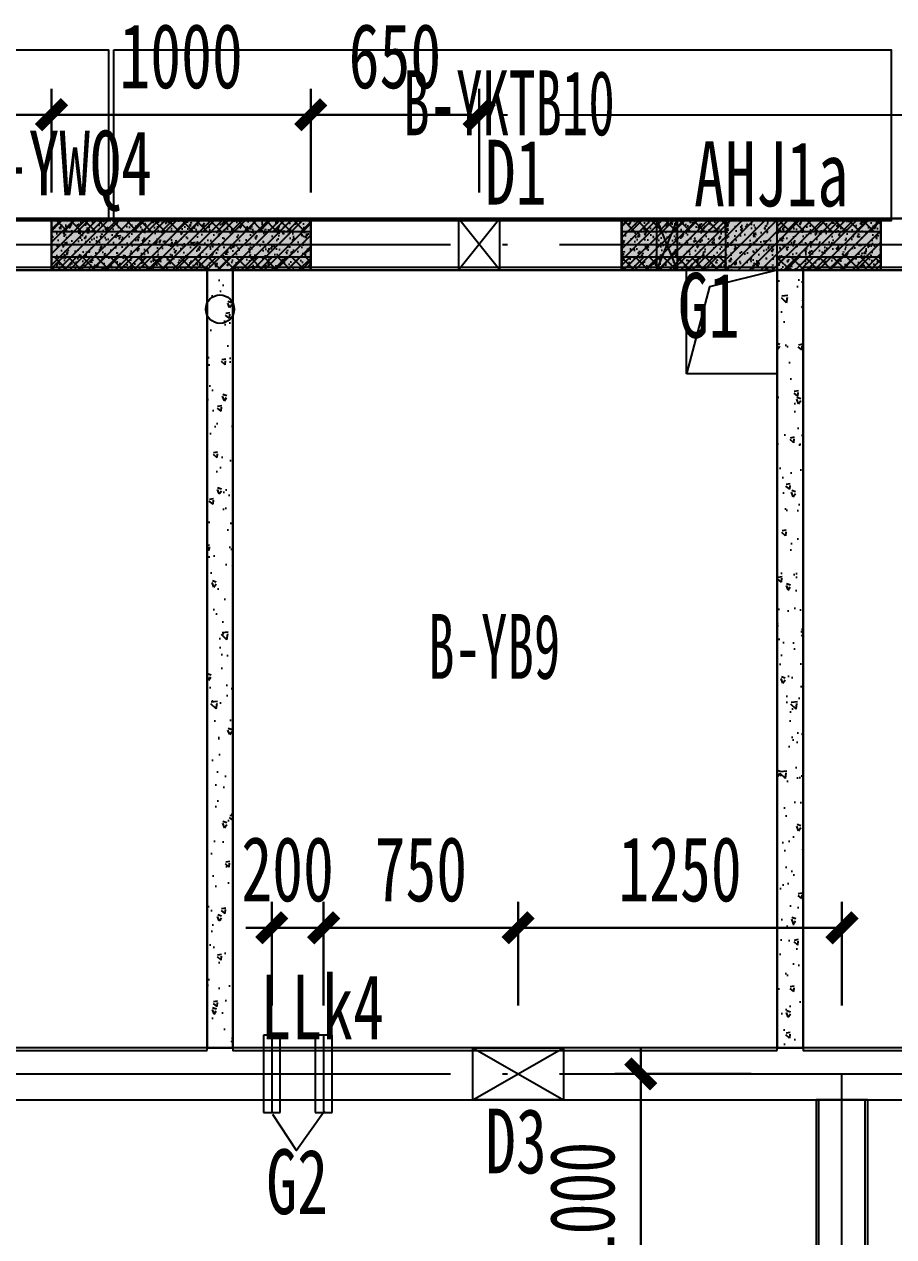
# Model space of a CAD drawing. Extents: x -3200781797 to -8106663, y 494714 to 1244925.
# Drawn here: x -8156406 to -8153050, y 1013110 to 1017787 of the extents above; entities that cross this region are included whole.
import ezdxf
from ezdxf.enums import TextEntityAlignment as Align
from ezdxf.xclip import XClip

# ---------------------------------------------------------------- set-up
doc = ezdxf.new("R2010")
doc.units = 0
doc.header["$LTSCALE"] = 1000
doc.header["$MEASUREMENT"] = 0
doc.header["$XCLIPFRAME"] = 0
for name, pattern in [('120-墙体$0$CENTER2', [1.125, 0.75, -0.125, 0.125, -0.125]), ('120-墙体$0$CONTINOUS', [0]), ('3#-轴线$0$DOTE', [2.42, 2, -0.2, 0.02, -0.2]), ('3#4#5#$0$DASH', [0.35, 0.25, -0.1]), ('DASH', [0.35, 0.25, -0.1])]:
    doc.linetypes.add(name, pattern=pattern)
doc.layers.get('Defpoints').update_dxf_attribs({"color": 30, "linetype": 'DASH'})
for name, color, linetype in [('120-墙体$0$DUCT-排烟中心线', 5, '120-墙体$0$CENTER2'), ('120-墙体$0$DUCT-排烟管', 2, 'Continuous'), ('120-墙体$0$DUCT-送风中心线', 5, '120-墙体$0$CENTER2'), ('120-墙体$0$DUCT-送风管', 4, 'Continuous'), ('120-墙体$0$S-SLAB-HOLE', 5, 'Continuous'), ('120-墙体$0$S-WALL', 40, 'Continuous'), ('120-墙体$0$S-WALL-BEAM', 120, 'Continuous'), ('120-墙体$0$S-WALL-COLU', 252, '120-墙体$0$CONTINOUS'), ('120-墙体$0$S-WALL-COLU-HATC', 16, 'Continuous'), ('120-墙体$0$S-WALL-HATC', 253, 'Continuous'), ('120-墙体$0$提结构条件', 7, 'Continuous'), ('120-墙体$0$暖-首层和标准层暖通套管_TZ$0$H-暖洞-剪力墙', 6, 'Continuous'), ('120-墙体$0$暖-首层和标准层暖通套管_TZ$0$H-暖洞-穿梁', 3, 'Continuous'), ('3#-轴线$0$A-ANNO-DOTE', 10, '3#-轴线$0$DOTE'), ('3#4#5#$0$PC-SLAB', 6, '3#4#5#$0$DASH'), ('3#4#5#$0$S-ANNO-TEXT', 7, 'Continuous'), ('3#4#5#$0$S-PC-FQ-NYQ', 4, 'Continuous'), ('3#4#5#$0$S-PC-FQ-WYQ', 4, 'Continuous'), ('3#4#5#$0$S-PC-SLAB', 6, 'Continuous'), ('3#4#5#$0$S-WALL-HATC', 253, 'Continuous'), ('3#4#5#$0$可计入现浇段', 60, 'Continuous'), ('DIM', 3, 'Continuous'), ('S-PC-FQ-WYQ', 4, 'Continuous'), ('S-WALL-BEAM-TEXT', 2, 'Continuous'), ('S-WALL-COLU-TEXT', 2, 'Continuous')]:
    doc.layers.add(name, color=color, linetype=linetype)
doc.layers.add('设备条件', color=5, linetype='Continuous', lineweight=30)
doc.styles.add('3#4#5#$0$外部参照 1$0$宋体', font='', dxfattribs={"width": 0.8})
doc.styles.add('3#4#5#$0$宋体', font='', dxfattribs={"width": 0.8})
doc.styles.add('TSSD_Dimension', font='', dxfattribs={"width": 0.7})
doc.styles.add('楷体GB312', font='', dxfattribs={"width": 0.8})
doc.styles.get('3#4#5#$0$外部参照 1$0$宋体').set_extended_font_data('SimSun')
doc.styles.get('3#4#5#$0$宋体').set_extended_font_data('SimSun')
doc.styles.get('TSSD_Dimension').set_extended_font_data('KaiTi_GB2312')
doc.styles.get('楷体GB312').set_extended_font_data('楷体_GB2312')
doc.dimstyles.new('TSSD_100_100', dxfattribs={"dimtxt": 250, "dimasz": 100, "dimexe": 100, "dimexo": 250, "dimgap": 100, "dimtad": 1, "dimdec": 0, "dimzin": 0, "dimdsep": 46, "dimtxsty": 'TSSD_Dimension', "dimblk": 'ARCHTICK', "dimcen": 0, "dimdle": 100, "dimclrt": 7, "dimadec": 0, "dimazin": 0, "dimtfac": 1, "dimtdec": 0, "dimtix": 1, "dimtmove": 2, "dimatfit": 3, "dimfxl": 1, "dimtolj": 1, "dimtzin": 0, "dimarcsym": 0})
doc.dimstyles.new('TSSD_100_100$0', dxfattribs={"dimtxt": 250, "dimasz": 100, "dimexe": 100, "dimexo": 0, "dimgap": 100, "dimtad": 1, "dimdec": 0, "dimzin": 0, "dimdsep": 46, "dimtxsty": 'TSSD_Dimension', "dimblk1": 'ARCHTICK', "dimblk2": 'ARCHTICK', "dimsah": 1, "dimcen": 0, "dimclrt": 7, "dimadec": 0, "dimazin": 0, "dimtfac": 1, "dimtdec": 0, "dimtix": 1, "dimtmove": 2, "dimatfit": 3, "dimldrblk": 'ARCHTICK', "dimfxl": 300, "dimfxlon": 1, "dimtvp": 0.7, "dimtolj": 1, "dimtzin": 0, "dimarcsym": 0})

# ---------------------------------------------------------------- blocks, each defined once
blk = doc.blocks.new('ll-2f')
at = {"layer": 'S-WALL-BEAM-TEXT', "style": '楷体GB312', "width": 0.7}
blk.add_text('LLk4', height=250, dxfattribs=at).set_placement((-8399766.8, 774902.8))
blk = doc.blocks.new('an-4')
at = {"layer": 'S-WALL-COLU-TEXT', "style": '楷体GB312', "width": 0.7}
blk.add_text('AHJ1a', height=250, dxfattribs=at).set_placement((-8456377.8, 771441.4))
blk = doc.blocks.new('_ArchTick')
at = {"color": 0, "linetype": 'ByBlock', "const_width": 0.4}
blk.add_lwpolyline([(-0.5, -0.5), (0.5, 0.5)], dxfattribs=at)
blk = doc.blocks.new('*D1256')
at = {"layer": 'Defpoints', "color": 0, "transparency": 16777216}
for p in [(-8378373.3, 696912.7), (-8377697.1, 696912.7), (-8377697.1, 695912.7)]:
    blk.add_point(p, dxfattribs=at)
at = {"layer": 'DIM', "color": 0, "lineweight": -2, "transparency": 16777216}
for p, q in [((-8378373.3, 695812.7), (-8378373.3, 697012.7)), ((-8377947.1, 696912.7), (-8378473.3, 696912.7)), ((-8377947.1, 695912.7), (-8378473.3, 695912.7))]:
    blk.add_line(p, q, dxfattribs=at)
at = {"layer": 'DIM', "color": 0, "lineweight": -2, "transparency": 16777216, "xscale": 100, "yscale": 100, "zscale": 100}
for p, rotation in [((-8378373.3, 696912.7), 90), ((-8378373.3, 695912.7), 270)]:
    blk.add_blockref('_ArchTick', p, dxfattribs=dict(at, rotation=rotation))
at = {"layer": 'DIM', "color": 7, "transparency": 16777216, "insert": (-8378598.3, 696412.7), "char_height": 250, "attachment_point": 5, "rotation": 90, "style": 'TSSD_Dimension'}
blk.add_mtext('\\A1;1000', dxfattribs=at)
blk = doc.blocks.new('*D1258')
at = {"layer": 'Defpoints', "color": 0, "transparency": 16777216}
for p in [(-8379647.1, 700612.7), (-8379647.1, 700112.7), (-8378997.1, 700112.7)]:
    blk.add_point(p, dxfattribs=at)
at = {"layer": 'DIM', "color": 0, "lineweight": -2, "transparency": 16777216}
for p, q in [((-8379647.1, 700312.7), (-8379647.1, 700712.7)), ((-8378997.1, 700312.7), (-8378997.1, 700712.7)), ((-8378997.1, 700612.7), (-8379647.1, 700612.7))]:
    blk.add_line(p, q, dxfattribs=at)
at = {"layer": 'DIM', "color": 0, "lineweight": -2, "transparency": 16777216, "xscale": 100, "yscale": 100, "zscale": 100, "rotation": 180}
blk.add_blockref('_ArchTick', (-8379647.1, 700612.7), dxfattribs=at)
at = {"layer": 'DIM', "color": 0, "lineweight": -2, "transparency": 16777216, "xscale": 100, "yscale": 100, "zscale": 100}
blk.add_blockref('_ArchTick', (-8378997.1, 700612.7), dxfattribs=at)
at = {"layer": 'DIM', "color": 7, "transparency": 16777216, "insert": (-8379322.1, 700837.7), "char_height": 250, "attachment_point": 5, "style": 'TSSD_Dimension'}
blk.add_mtext('\\A1;650', dxfattribs=at)
blk = doc.blocks.new('*D1259')
at = {"layer": 'Defpoints', "color": 0, "transparency": 16777216}
for p in [(-8379797.1, 697476.3), (-8379797.1, 696912.6), (-8379597.2, 696912.6)]:
    blk.add_point(p, dxfattribs=at)
at = {"layer": 'DIM', "color": 0, "lineweight": -2, "transparency": 16777216}
for p, q in [((-8379797.1, 697176.3), (-8379797.1, 697576.3)), ((-8379597.2, 697176.3), (-8379597.2, 697576.3)), ((-8379797.1, 697476.3), (-8379897.1, 697476.3)), ((-8379597.2, 697476.3), (-8379797.1, 697476.3)), ((-8379597.2, 697476.3), (-8379497.2, 697476.3))]:
    blk.add_line(p, q, dxfattribs=at)
at = {"layer": 'DIM', "color": 0, "lineweight": -2, "transparency": 16777216, "xscale": 100, "yscale": 100, "zscale": 100}
blk.add_blockref('_ArchTick', (-8379797.1, 697476.3), dxfattribs=at)
at = {"layer": 'DIM', "color": 0, "lineweight": -2, "transparency": 16777216, "xscale": 100, "yscale": 100, "zscale": 100, "rotation": 180}
blk.add_blockref('_ArchTick', (-8379597.2, 697476.3), dxfattribs=at)
at = {"layer": 'DIM', "color": 7, "transparency": 16777216, "insert": (-8379736.1, 697701.3), "char_height": 250, "attachment_point": 5, "style": 'TSSD_Dimension'}
blk.add_mtext('\\A1;200', dxfattribs=at)
blk = doc.blocks.new('*D1261')
at = {"layer": 'Defpoints', "color": 0, "transparency": 16777216}
for p in [(-8379597.2, 697476.3), (-8379597.2, 696912.6), (-8378846.9, 696912.7)]:
    blk.add_point(p, dxfattribs=at)
at = {"layer": 'DIM', "color": 0, "lineweight": -2, "transparency": 16777216}
for p, q in [((-8379597.2, 697176.3), (-8379597.2, 697576.3)), ((-8378846.9, 697176.3), (-8378846.9, 697576.3)), ((-8378846.9, 697476.3), (-8379597.2, 697476.3))]:
    blk.add_line(p, q, dxfattribs=at)
at = {"layer": 'DIM', "color": 0, "lineweight": -2, "transparency": 16777216, "xscale": 100, "yscale": 100, "zscale": 100, "rotation": 180}
blk.add_blockref('_ArchTick', (-8379597.2, 697476.3), dxfattribs=at)
at = {"layer": 'DIM', "color": 0, "lineweight": -2, "transparency": 16777216, "xscale": 100, "yscale": 100, "zscale": 100}
blk.add_blockref('_ArchTick', (-8378846.9, 697476.3), dxfattribs=at)
at = {"layer": 'DIM', "color": 7, "transparency": 16777216, "insert": (-8379222, 697701.3), "char_height": 250, "attachment_point": 5, "style": 'TSSD_Dimension'}
blk.add_mtext('\\A1;750', dxfattribs=at)
blk = doc.blocks.new('*D1262')
at = {"layer": 'Defpoints', "color": 0, "transparency": 16777216}
for p in [(-8378846.9, 697476.3), (-8378846.9, 696912.7), (-8377597.1, 696912.7)]:
    blk.add_point(p, dxfattribs=at)
at = {"layer": 'DIM', "color": 0, "lineweight": -2, "transparency": 16777216}
for p, q in [((-8378846.9, 697176.3), (-8378846.9, 697576.3)), ((-8377597.1, 697176.3), (-8377597.1, 697576.3)), ((-8377597.1, 697476.3), (-8378846.9, 697476.3))]:
    blk.add_line(p, q, dxfattribs=at)
at = {"layer": 'DIM', "color": 0, "lineweight": -2, "transparency": 16777216, "xscale": 100, "yscale": 100, "zscale": 100, "rotation": 180}
blk.add_blockref('_ArchTick', (-8378846.9, 697476.3), dxfattribs=at)
at = {"layer": 'DIM', "color": 0, "lineweight": -2, "transparency": 16777216, "xscale": 100, "yscale": 100, "zscale": 100}
blk.add_blockref('_ArchTick', (-8377597.1, 697476.3), dxfattribs=at)
at = {"layer": 'DIM', "color": 7, "transparency": 16777216, "insert": (-8378222, 697701.3), "char_height": 250, "attachment_point": 5, "style": 'TSSD_Dimension'}
blk.add_mtext('\\A1;1250', dxfattribs=at)
blk = doc.blocks.new('*D1263')
at = {"layer": 'Defpoints', "color": 0, "transparency": 16777216}
for p in [(-8380647.1, 700612.7), (-8380647.1, 700112.7), (-8379647.1, 700112.7)]:
    blk.add_point(p, dxfattribs=at)
at = {"layer": 'DIM', "color": 0, "lineweight": -2, "transparency": 16777216}
for p, q in [((-8380647.1, 700312.7), (-8380647.1, 700712.7)), ((-8379647.1, 700312.7), (-8379647.1, 700712.7)), ((-8379647.1, 700612.7), (-8380647.1, 700612.7))]:
    blk.add_line(p, q, dxfattribs=at)
at = {"layer": 'DIM', "color": 0, "lineweight": -2, "transparency": 16777216, "xscale": 100, "yscale": 100, "zscale": 100, "rotation": 180}
blk.add_blockref('_ArchTick', (-8380647.1, 700612.7), dxfattribs=at)
at = {"layer": 'DIM', "color": 0, "lineweight": -2, "transparency": 16777216, "xscale": 100, "yscale": 100, "zscale": 100}
blk.add_blockref('_ArchTick', (-8379647.1, 700612.7), dxfattribs=at)
at = {"layer": 'DIM', "color": 7, "transparency": 16777216, "insert": (-8380147.1, 700837.7), "char_height": 250, "attachment_point": 5, "style": 'TSSD_Dimension'}
blk.add_mtext('\\A1;1000', dxfattribs=at)
blk = doc.blocks.new('*D1284')
at = {"layer": 'Defpoints', "color": 0, "transparency": 16777216}
for p in [(-8381347.2, 700612.7), (-8381347.2, 700112.7), (-8380647.1, 700112.7)]:
    blk.add_point(p, dxfattribs=at)
at = {"layer": 'DIM', "color": 0, "lineweight": -2, "transparency": 16777216}
for p, q in [((-8381347.2, 700312.7), (-8381347.2, 700712.7)), ((-8380647.1, 700312.7), (-8380647.1, 700712.7)), ((-8380647.1, 700612.7), (-8381347.2, 700612.7))]:
    blk.add_line(p, q, dxfattribs=at)
at = {"layer": 'DIM', "color": 0, "lineweight": -2, "transparency": 16777216, "xscale": 100, "yscale": 100, "zscale": 100, "rotation": 180}
blk.add_blockref('_ArchTick', (-8381347.2, 700612.7), dxfattribs=at)
at = {"layer": 'DIM', "color": 0, "lineweight": -2, "transparency": 16777216, "xscale": 100, "yscale": 100, "zscale": 100}
blk.add_blockref('_ArchTick', (-8380647.1, 700612.7), dxfattribs=at)
at = {"layer": 'DIM', "color": 7, "transparency": 16777216, "insert": (-8380997.1, 700837.7), "char_height": 250, "attachment_point": 5, "style": 'TSSD_Dimension'}
blk.add_mtext('\\A1;700', dxfattribs=at)
blk = doc.blocks.new('3#4#5#$0$B-YWQ4')
at = {"layer": '3#4#5#$0$S-PC-FQ-WYQ'}
h = blk.add_hatch(dxfattribs=at)
h.set_pattern_fill('ANSI37', color=256, scale=12, angle=180)
h.set_pattern_definition([(225, (-649357.165, -531964.018), (26.9407684, -26.9407684), []), (315, (-649357.165, -531964.018), (26.9407684, 26.9407684), [])])
h.paths.add_polyline_path([(-135005.8, 329838.4), (-135005.8, 329888.4), (-135605.8, 329888.4), (-135605.8, 329838.4)])
h = blk.add_hatch(dxfattribs=at)
h.set_pattern_fill('ANSI37', color=256, scale=12, angle=180)
h.set_pattern_definition([(225, (-646857.172, -531964.016), (26.9407684, -26.9407684), []), (315, (-646857.172, -531964.016), (26.9407684, 26.9407684), [])])
h.paths.add_polyline_path([(-132505.8, 329838.4), (-132505.8, 329888.4), (-133505.8, 329888.4), (-133505.8, 329838.4)])
h = blk.add_hatch(dxfattribs=at)
h.set_pattern_fill('ANSI37', color=256, scale=12, angle=180)
h.set_pattern_definition([(225, (-644507.274, -531964.016), (26.9407684, -26.9407684), []), (315, (-644507.274, -531964.016), (26.9407684, 26.9407684), [])])
h.paths.add_polyline_path([(-130905.9, 329838.4), (-130905.9, 329888.4), (-131305.8, 329888.4), (-131305.8, 329838.4)])
h = blk.add_hatch(dxfattribs=at)
h.set_pattern_fill('ANSI37', color=256, scale=12, angle=180)
h.set_pattern_definition([(225, (-649357.165, -532114.018), (26.9407684, -26.9407684), []), (315, (-649357.165, -532114.018), (26.9407684, 26.9407684), [])])
h.paths.add_polyline_path([(-135005.8, 329688.4), (-135005.8, 329738.4), (-135605.8, 329738.4), (-135605.8, 329688.4)])
h = blk.add_hatch(dxfattribs=at)
h.set_pattern_fill('ANSI37', color=256, scale=12, angle=180)
h.set_pattern_definition([(225, (-646857.172, -532114.016), (26.9407684, -26.9407684), []), (315, (-646857.172, -532114.016), (26.9407684, 26.9407684), [])])
h.paths.add_polyline_path([(-132505.8, 329688.4), (-132505.8, 329738.4), (-133505.8, 329738.4), (-133505.8, 329688.4)])
h = blk.add_hatch(dxfattribs=at)
h.set_pattern_fill('ANSI37', color=256, scale=12, angle=180)
h.set_pattern_definition([(225, (-644507.274, -532114.016), (26.9407684, -26.9407684), []), (315, (-644507.274, -532114.016), (26.9407684, 26.9407684), [])])
h.paths.add_polyline_path([(-130905.9, 329688.4), (-130905.9, 329738.4), (-131305.8, 329738.4), (-131305.8, 329688.4)])
for points in [[(-135005.8, 329838.4), (-135005.8, 329888.4), (-135605.8, 329888.4), (-135605.8, 329838.4)], [(-135605.8, 329688.4), (-135605.8, 329888.4), (-135005.8, 329888.4), (-135005.8, 329688.4)], [(-135005.8, 329888.4), (-133505.8, 329888.4), (-133505.8, 329688.4), (-135005.8, 329688.4)], [(-132505.8, 329838.4), (-132505.8, 329888.4), (-133505.8, 329888.4), (-133505.8, 329838.4)], [(-133505.8, 329688.4), (-133505.8, 329888.4), (-132505.8, 329888.4), (-132505.8, 329688.4)], [(-132505.8, 329888.4), (-131305.8, 329888.4), (-131305.8, 329688.4), (-132505.8, 329688.4)], [(-130905.9, 329838.4), (-130905.9, 329888.4), (-131305.8, 329888.4), (-131305.8, 329838.4)], [(-131305.8, 329688.4), (-131305.8, 329888.4), (-130905.9, 329888.4), (-130905.9, 329688.4)], [(-135005.8, 329688.4), (-135005.8, 329738.4), (-135605.8, 329738.4), (-135605.8, 329688.4)], [(-132505.8, 329688.4), (-132505.8, 329738.4), (-133505.8, 329738.4), (-133505.8, 329688.4)], [(-130905.9, 329688.4), (-130905.9, 329738.4), (-131305.8, 329738.4), (-131305.8, 329688.4)]]:
    blk.add_lwpolyline(points, close=True, dxfattribs=at)
blk = doc.blocks.new('3#4#5#$0$B-YWQ5')
at = {"layer": '3#4#5#$0$S-PC-FQ-WYQ'}
h = blk.add_hatch(dxfattribs=at)
h.set_pattern_fill('ANSI37', color=256, scale=12, angle=180)
h.set_pattern_definition([(225, (-643907.263, -531964.016), (26.9407684, -26.9407684), []), (315, (-643907.263, -531964.016), (26.9407684, 26.9407684), [])])
h.paths.add_polyline_path([(-130305.8, 329838.4), (-130305.8, 329888.4), (-130705.8, 329888.4), (-130705.8, 329838.4)])
h = blk.add_hatch(dxfattribs=at)
h.set_pattern_fill('ANSI37', color=256, scale=12, angle=180)
h.set_pattern_definition([(225, (-641707.172, -531964.02), (26.9407684, -26.9407684), []), (315, (-641707.172, -531964.02), (26.9407684, 26.9407684), [])])
h.paths.add_polyline_path([(-128105.8, 329838.4), (-128105.8, 329888.4), (-128505.8, 329888.4), (-128505.8, 329838.4)])
h = blk.add_hatch(dxfattribs=at)
h.set_pattern_fill('ANSI37', color=256, scale=12, angle=180)
h.set_pattern_definition([(225, (-643907.263, -532114.016), (26.9407684, -26.9407684), []), (315, (-643907.263, -532114.016), (26.9407684, 26.9407684), [])])
h.paths.add_polyline_path([(-130305.8, 329688.4), (-130305.8, 329738.4), (-130705.8, 329738.4), (-130705.8, 329688.4)])
h = blk.add_hatch(dxfattribs=at)
h.set_pattern_fill('ANSI37', color=256, scale=12, angle=180)
h.set_pattern_definition([(225, (-641707.172, -532114.02), (26.9407684, -26.9407684), []), (315, (-641707.172, -532114.02), (26.9407684, 26.9407684), [])])
h.paths.add_polyline_path([(-128105.8, 329688.4), (-128105.8, 329738.4), (-128505.8, 329738.4), (-128505.8, 329688.4)])
for points in [[(-130305.8, 329838.4), (-130305.8, 329888.4), (-130705.8, 329888.4), (-130705.8, 329838.4)], [(-130705.8, 329688.4), (-130705.8, 329888.4), (-130305.8, 329888.4), (-130305.8, 329688.4)], [(-130305.8, 329888.4), (-128505.8, 329888.4), (-128505.8, 329688.4), (-130305.8, 329688.4)], [(-128105.8, 329838.4), (-128105.8, 329888.4), (-128505.8, 329888.4), (-128505.8, 329838.4)], [(-128505.8, 329688.4), (-128505.8, 329888.4), (-128105.8, 329888.4), (-128105.8, 329688.4)], [(-130305.8, 329688.4), (-130305.8, 329738.4), (-130705.8, 329738.4), (-130705.8, 329688.4)], [(-128105.8, 329688.4), (-128105.8, 329738.4), (-128505.8, 329738.4), (-128505.8, 329688.4)]]:
    blk.add_lwpolyline(points, close=True, dxfattribs=at)
blk = doc.blocks.new('3#4#5#$0$A$C53EF3948')
at = {"layer": '3#4#5#$0$可计入现浇段'}
blk.add_lwpolyline([(17300.2, 0), (17300.2, 0), (17300.2, 0), (17100.2, 0), (17100.2, 0), (17100.2, 0), (17100.2, -200), (17300.2, -200), (17300.2, 0)], dxfattribs=at)
at = {"layer": '3#4#5#$0$S-PC-FQ-WYQ'}
for name in ['3#4#5#$0$B-YWQ4', '3#4#5#$0$B-YWQ5']:
    blk.add_blockref(name, (148006, -329888.4), dxfattribs=at)
at = {"layer": '3#4#5#$0$S-PC-FQ-NYQ', "style": '3#4#5#$0$宋体', "width": 0.7}
blk.add_text('B-YWQ4', height=250, dxfattribs=at).set_placement((14173.1, 213.6), align=Align.MIDDLE_LEFT)
blk = doc.blocks.new('3#4#5#$0$ban3')
at = {"layer": '3#4#5#$0$S-WALL-HATC', "ltscale": 100}
h = blk.add_hatch(dxfattribs=at)
h.set_pattern_fill('AR-CONC', color=256, scale=25, angle=-270, style=0)
h.set_pattern_definition([(140, (0, 0), (15.688034, 179.315046), [18.75, -206.25]), (85, (0, 0), (-188.04803, -34.68783), [15, -165]), (190.4514, (1.3, 14.94), (-172.359886, 144.627345), [15.93505, -175.28553]), (136.1842, (-50, 0), (41.37975, 266.81026), [28.125, -309.375]), (186.6356, (-46.55, 22.23), (-243.52947, 233.66568), [23.90257, -262.92825]), (81.1842, (-50, 0), (-243.52965, 233.66549), [22.5, -247.5]), (111, (-37.5, 25), (100.654723, 149.226763), [18.75, -206.25]), (56, (-37.5, 25), (-181.28751, 60.82883), [15, -165]), (161.4514, (-29.11, 37.44), (-80.632624, 210.05566), [15.93505, -175.28553]), (127.5, (0, 0), (-83.2234635, 3.039964), [0, -163, 0, -167.5, 0, -165.625]), (97.5, (0, 0), (-98.602928, 65.767384), [0, -95.5, 0, -159.25, 0, -63.125]), (57.5, (0, -55.75), (5.638718, 133.455609), [0, -62.5, 0, -195, 0, -258.75]), (47.5, (0, -80.75), (-25.026246, 145.796542), [0, -81.25, 0, -129.5, 0, -183.75])])
h.paths.add_polyline_path([(-216732, 412975), (-216832, 412975), (-216832, 409975), (-216732, 409975)])
h.paths.add_polyline_path([(-214532, 412975), (-214632, 412975), (-214632, 409975), (-214532, 409975)])
at = {"layer": '3#4#5#$0$S-PC-SLAB'}
for points in [[(-216832, 409965), (-216832, 412985), (-219532, 412985), (-219532, 409965)], [(-214632, 409965), (-214632, 412985), (-216732, 412985), (-216732, 409965)], [(-211832, 409965), (-211832, 412985), (-214532, 412985), (-214532, 409965)], [(-214472, 407375), (-220092, 407375), (-220092, 409775), (-214472, 409775)], [(-214292, 409775), (-211822, 409775), (-211822, 408175.9), (-214292, 408175.9)]]:
    blk.add_lwpolyline(points, close=True, dxfattribs=at)
at = {"layer": '3#4#5#$0$S-WALL-HATC', "ltscale": 100}
for points in [[(-216732, 409975), (-216732, 412975), (-216832, 412975), (-216832, 409975)], [(-214532, 409975), (-214532, 412975), (-214632, 412975), (-214632, 409975)]]:
    blk.add_lwpolyline(points, close=True, dxfattribs=at)
blk = doc.blocks.new('3#4#5#$0$5#')
at = {"layer": '3#4#5#$0$S-ANNO-TEXT'}
blk.add_blockref('3#4#5#$0$ban3', (378828.8, -247400), dxfattribs=at)
at = {"layer": '3#4#5#$0$PC-SLAB', "linetype": 'ByBlock', "style": '3#4#5#$0$外部参照 1$0$宋体', "width": 0.6}
blk.add_text('B-YB9', height=250, dxfattribs=at).set_placement((163105.1, 164121.8), align=Align.MIDDLE)
blk = doc.blocks.new('3#4#5#$0$3#屋顶层悬挑板')
at = {"layer": '3#4#5#$0$S-PC-SLAB'}
for points in [[(155893.2, 330538.8), (158893.2, 330538.8), (158893.2, 329878.8), (155893.2, 329878.8)], [(158913.2, 330538.8), (161913.2, 330538.8), (161913.2, 329878.8), (158913.2, 329878.8)]]:
    blk.add_lwpolyline(points, close=True, dxfattribs=at)
at = {"layer": '3#4#5#$0$PC-SLAB', "linetype": 'ByBlock', "style": '3#4#5#$0$外部参照 1$0$宋体', "width": 0.6}
blk.add_text('B-YKTB10', height=250, dxfattribs=at).set_placement((160438.5, 330332.1), align=Align.MIDDLE)
blk = doc.blocks.new('120-墙体$0$retert')
at = {"layer": '120-墙体$0$暖-首层和标准层暖通套管_TZ$0$H-暖洞-剪力墙'}
for p, q in [((55012.6, 61028.7), (54812.7, 61187.7)), ((54812.7, 61028.7), (55012.6, 61187.7))]:
    blk.add_line(p, q, dxfattribs=at)
blk.add_lwpolyline([(55012.6, 61028.7), (55012.6, 61187.7), (54812.7, 61187.7), (54812.7, 61028.7)], close=True, dxfattribs=at)
blk = doc.blocks.new('120-墙体$0$ewrewr')
at = {"layer": '120-墙体$0$暖-首层和标准层暖通套管_TZ$0$H-暖洞-穿梁', "color": 2}
for p, q in [((54898, 62306.1), (54818, 62106.1)), ((54898, 62106.1), (54818, 62306.1))]:
    blk.add_line(p, q, dxfattribs=at)
blk.add_lwpolyline([(54898, 62306.1), (54818, 62306.1), (54818, 62106.1), (54898, 62106.1)], close=True, dxfattribs=at)
blk = doc.blocks.new('120-墙体$0$tretyyt')
at = {"layer": '120-墙体$0$暖-首层和标准层暖通套管_TZ$0$H-暖洞-穿梁', "color": 5}
for p, q in [((52498, 59304.6), (52298, 59384.6)), ((52298, 59304.6), (52498, 59384.6))]:
    blk.add_line(p, q, dxfattribs=at)
blk.add_lwpolyline([(52498, 59304.6), (52498, 59384.6), (52298, 59384.6), (52298, 59304.6)], close=True, dxfattribs=at)
blk = doc.blocks.new('120-墙体$0$rtret')
at = {"layer": '120-墙体$0$暖-首层和标准层暖通套管_TZ$0$H-暖洞-穿梁', "color": 3}
for p, q in [((53777.5, 61921.5), (53618.5, 61721.5)), ((53777.5, 61721.5), (53618.5, 61921.5))]:
    blk.add_line(p, q, dxfattribs=at)
blk.add_lwpolyline([(53777.5, 61921.5), (53618.5, 61921.5), (53618.5, 61721.5), (53777.5, 61721.5)], close=True, dxfattribs=at)
blk = doc.blocks.new('120-墙体$0$A$Ca94620f4')
at = {"layer": '120-墙体$0$DUCT-排烟中心线'}
for p, q in [((-6299.8, -2950.7), (-6299.8, -3249.3)), ((-4600, -2950.7), (-4600, -3249.3)), ((-4400, -2950.7), (-4400, -3249.3)), ((-547.7, -2950.7), (-547.7, -3249.3)), ((-2257.9, -4100), (-2556.6, -4100)), ((-2257.9, -4300), (-2556.6, -4300))]:
    blk.add_line(p, q, dxfattribs=at)
at = {"layer": '120-墙体$0$DUCT-排烟管'}
for p, q in [((-6332.3, -2950.7), (-6332.3, -3249.3)), ((-6267.3, -2950.7), (-6332.3, -2950.7)), ((-6267.3, -3249.3), (-6267.3, -2950.7)), ((-4632.5, -2950.7), (-4632.5, -3249.3)), ((-4567.5, -2950.7), (-4632.5, -2950.7)), ((-4567.5, -3249.3), (-4567.5, -2950.7)), ((-4432.5, -2950.7), (-4432.5, -3249.3)), ((-4367.5, -2950.7), (-4432.5, -2950.7)), ((-4367.5, -3249.3), (-4367.5, -2950.7)), ((-580.2, -2950.7), (-580.2, -3249.3)), ((-515.2, -2950.7), (-580.2, -2950.7)), ((-515.2, -3249.3), (-515.2, -2950.7)), ((-6332.3, -3249.3), (-6267.3, -3249.3)), ((-4632.5, -3249.3), (-4567.5, -3249.3)), ((-4432.5, -3249.3), (-4367.5, -3249.3)), ((-580.2, -3249.3), (-515.2, -3249.3)), ((-2257.9, -4067.5), (-2556.6, -4067.5)), ((-2556.6, -4067.5), (-2556.6, -4132.5)), ((-2257.9, -4132.5), (-2257.9, -4067.5)), ((-2556.6, -4132.5), (-2257.9, -4132.5)), ((-2257.9, -4267.5), (-2556.6, -4267.5)), ((-2556.6, -4267.5), (-2556.6, -4332.5)), ((-2257.9, -4332.5), (-2257.9, -4267.5)), ((-2556.6, -4332.5), (-2257.9, -4332.5))]:
    blk.add_line(p, q, dxfattribs=at)
at = {"layer": '120-墙体$0$DUCT-送风中心线'}
for p, q in [((-6549.8, -2963.7), (-6549.8, -3231)), ((-947.7, -2963.7), (-947.7, -3231)), ((-747.7, -2963.7), (-747.7, -3231))]:
    blk.add_line(p, q, dxfattribs=at)
at = {"layer": '120-墙体$0$DUCT-送风管'}
for p, q in [((-6589.8, -2963.7), (-6589.8, -3231)), ((-6509.8, -2963.7), (-6589.8, -2963.7)), ((-6509.8, -3231), (-6509.8, -2963.7)), ((-787.7, -2963.7), (-787.7, -3231)), ((-707.7, -2963.7), (-787.7, -2963.7)), ((-707.7, -3231), (-707.7, -2963.7)), ((-6589.8, -3231), (-6509.8, -3231)), ((-787.7, -3231), (-707.7, -3231))]:
    blk.add_line(p, q, dxfattribs=at)
at = {"layer": '120-墙体$0$提结构条件', "color": 3}
for p, q in [((-987.7, -3231), (-987.7, -2963.7)), ((-987.7, -2963.7), (-907.7, -2963.7)), ((-907.7, -2963.7), (-907.7, -3231)), ((-907.7, -3231), (-987.7, -3231))]:
    blk.add_line(p, q, dxfattribs=at)
at = {"layer": '120-墙体$0$暖-首层和标准层暖通套管_TZ$0$H-暖洞-穿梁', "color": 6}
for p, q in [((-3823.8, -3000), (-3473.8, -3200)), ((-3823.8, -3200), (-3473.8, -3000))]:
    blk.add_line(p, q, dxfattribs=at)
blk.add_lwpolyline([(-3823.8, -3000), (-3473.8, -3000), (-3473.8, -3200), (-3823.8, -3200)], close=True, dxfattribs=at)
at = {"layer": '120-墙体$0$提结构条件', "rotation": 90}
for name, p in [('120-墙体$0$tretyyt', (51869.6, -52298)), ('120-墙体$0$retert', (57308.2, -54812.7))]:
    blk.add_blockref(name, p, dxfattribs=at)
at = {"layer": '120-墙体$0$提结构条件', "xscale": -1}
blk.add_blockref('120-墙体$0$rtret', (47548, -61721.5), dxfattribs=at)
at = {"layer": '120-墙体$0$提结构条件'}
blk.add_blockref('120-墙体$0$ewrewr', (-57933, -62106.1), dxfattribs=at)
blk = doc.blocks.new('120-墙体$0$A$C8f34f6bc')
at = {"layer": '120-墙体$0$S-SLAB-HOLE'}
for p, q in [((-3150, -400), (-3150, 0)), ((-2800, -400), (-2800, 0)), ((-2800, -400), (-3150, -400))]:
    blk.add_line(p, q, dxfattribs=at)
blk.add_lwpolyline([(-2800, 0), (-3061.6, -64.3), (-3150, -400)], dxfattribs=at)
blk.add_circle((-4950, -150), 55, dxfattribs=at)
blk = doc.blocks.new('120-墙体')
at = {"layer": '120-墙体$0$S-WALL-COLU-HATC'}
h = blk.add_hatch(dxfattribs=at)
h.set_pattern_fill('AR-CONC', color=256, scale=10)
h.set_pattern_definition([(50, (-3104.75, -241007.814), (71.726018, -6.275213), [7.5, -82.5]), (355, (-3104.75, -241007.814), (-13.875133, 75.219213), [6, -66]), (100.4514, (-3098.77, -241008.34), (57.850938, 68.943954), [6.37402, -70.114211]), (46.1842, (-3104.75, -240987.81), (106.724105, -16.5519), [11.25, -123.75]), (96.6356, (-3095.86, -240989.19), (93.46627, 97.411787), [9.56103, -105.1713]), (351.1842, (-3104.75, -240987.81), (93.466195, 97.41186), [9, -99]), (21, (-3094.75, -240992.814), (59.690705, -40.261889), [7.5, -82.5]), (326, (-3094.75, -240992.814), (24.331533, 72.515005), [6, -66]), (71.4514, (-3089.775, -240996.17), (84.022263, 32.25305), [6.37402, -70.114211]), (37.5, (-3104.75, -241007.814), (1.2159855, 33.2893854), [0, -65.2, 0, -67, 0, -66.25]), (7.5, (-3104.75, -241007.814), (26.306954, 39.441171), [0, -38.2, 0, -63.7, 0, -25.25]), (327.5, (-3127.05, -241007.814), (53.3822436, -2.2554872), [0, -25, 0, -78, 0, -103.5]), (317.5, (-3137.05, -241007.814), (58.318617, 10.010498), [0, -32.5, 0, -51.8, 0, -73.5])])
h.paths.add_polyline_path([(-5700, -100), (-5700, 100), (-4700, 100), (-4700, -100)])
h = blk.add_hatch(dxfattribs=at)
h.set_pattern_fill('ANSI31', color=256, scale=250, style=0)
h.set_pattern_definition([(45, (-3104.75, -241007.814), (-22.097087, 22.097087), [])])
h.paths.add_polyline_path([(-5700, 100), (-5700, -100), (-4700, -100), (-4700, 100)])
h = blk.add_hatch(dxfattribs=at)
h.set_pattern_fill('AR-CONC', color=256, scale=10)
h.set_pattern_definition([(50, (6590.73, -241007.815), (71.726018, -6.275213), [7.5, -82.5]), (355, (6590.73, -241007.815), (-13.875133, 75.219213), [6, -66]), (100.4514, (6596.705, -241008.34), (57.850938, 68.943954), [6.37402, -70.114211]), (46.1842, (6590.73, -240987.815), (106.724105, -16.5519), [11.25, -123.75]), (96.6356, (6599.62, -240989.19), (93.46627, 97.411787), [9.56103, -105.1713]), (351.1842, (6590.73, -240987.82), (93.466195, 97.41186), [9, -99]), (21, (6600.73, -240992.815), (59.690705, -40.261889), [7.5, -82.5]), (326, (6600.73, -240992.815), (24.331533, 72.515005), [6, -66]), (71.4514, (6605.7, -240996.17), (84.022263, 32.25305), [6.37402, -70.114211]), (37.5, (6590.728, -241007.815), (1.2159855, 33.2893854), [0, -65.2, 0, -67, 0, -66.25]), (7.5, (6590.73, -241007.815), (26.306954, 39.441171), [0, -38.2, 0, -63.7, 0, -25.25]), (327.5, (6568.428, -241007.815), (53.3822436, -2.2554872), [0, -25, 0, -78, 0, -103.5]), (317.5, (6558.43, -241007.815), (58.318617, 10.010498), [0, -32.5, 0, -51.8, 0, -73.5])])
h.paths.add_polyline_path([(-2500, -100), (-2500, 100), (-3500, 100), (-3500, -100)])
h = blk.add_hatch(dxfattribs=at)
h.set_pattern_fill('ANSI31', color=256, scale=250, style=0)
h.set_pattern_definition([(45, (6590.728, -241007.815), (-22.097087, 22.097087), [])])
h.paths.add_polyline_path([(-2500, -100), (-2500, 100), (-3500, 100), (-3500, -100)])
at = {"layer": '120-墙体$0$S-WALL-HATC'}
for points in [[(-5700, 100), (-5700, -100), (-5250, -100), (-5250, 100)], [(-5250, 100), (-5250, -100), (-4700, -100), (-4700, 100)], [(-3500, 100), (-3500, -100), (-2850, -100), (-2850, 100)], [(-2850, 100), (-2850, -100), (-2500, -100), (-2500, 100)]]:
    blk.add_hatch(color=256, dxfattribs=at).paths.add_polyline_path(points)
at = {"layer": '120-墙体$0$S-WALL'}
for p, q in [((-5700, -100), (-5700, 100)), ((-5700, 100), (-5250, 100)), ((-5250, 100), (-4700, 100)), ((-4700, -100), (-4700, 100)), ((-3500, -100), (-3500, 100)), ((-3500, 100), (-2850, 100)), ((-2850, 100), (-2500, 100)), ((-2500, 100), (-2500, -100)), ((-5700, -100), (-5250, -100)), ((-5250, -100), (-4700, -100)), ((-3500, -100), (-2850, -100)), ((-2850, -100), (-2500, -100))]:
    blk.add_line(p, q, dxfattribs=at)
at = {"layer": '120-墙体$0$S-WALL-BEAM'}
for points in [[(-7200, 100), (-7200, -100), (-5700, -100), (-5700, 100)], [(-4700, 100), (-4700, -100), (-3500, -100), (-3500, 100)], [(-2500, 100), (-2500, -100), (-700, -100), (-700, 100)], [(-6350, -3100), (-6350, -3300), (-1750, -3300), (-1750, -3100)], [(-2550, -3300), (-2750, -3300), (-2750, -8000), (-2550, -8000)]]:
    blk.add_lwpolyline(points, close=True, dxfattribs=at)
at = {"layer": '120-墙体$0$S-WALL-COLU', "lineweight": -2}
for points in [[(-5700, -100), (-5700, 100), (-4700, 100), (-4700, -100)], [(-2500, -100), (-2500, 100), (-3500, 100), (-3500, -100)]]:
    blk.add_lwpolyline(points, close=True, dxfattribs=at)
for name, p in [('120-墙体$0$A$Ca94620f4', (-250, -100)), ('120-墙体$0$A$C8f34f6bc', (-100, -100))]:
    blk.add_blockref(name, p)
blk = doc.blocks.new('3#-轴线')
at = {"layer": '3#-轴线$0$A-ANNO-DOTE'}
for points in [[(-3000, 500), (44800, 500)], [(-3000, 0), (44800, 0)], [(-3000, -3200), (44800, -3200)], [(17450, -16100), (17450, -3200)]]:
    blk.add_lwpolyline(points, dxfattribs=at)
blk = doc.blocks.new('g-4')
at = {"layer": 'S-PC-FQ-WYQ'}
blk.add_lwpolyline([(-8379593.4, 696768.7), (-8379702, 696617.1), (-8379793.4, 696756)], dxfattribs=at)
at = {"layer": 'DIM', "color": 7, "char_height": 250, "attachment_point": 5, "style": 'TSSD_Dimension'}
for s, insert in [('\\A1;D1', (-8378856.3, 700391)), ('\\A1;G1', (-8378110.8, 699875.3)), ('\\A1;D3', (-8378855.2, 696652)), ('\\A1;G2', (-8379699.3, 696494.9))]:
    blk.add_mtext(s, dxfattribs=dict(at, insert=insert))
at = {"layer": 'DIM'}
for base, p1, p2, angle, dimstyle, picture, middle in [((-8381347.2, 700612.7), (-8380647.1, 700112.7), (-8381347.2, 700112.7), 180, 'TSSD_100_100$0', '*D1284', (-8380997.1, 700837.7)), ((-8380647.1, 700612.7), (-8379647.1, 700112.7), (-8380647.1, 700112.7), 180, 'TSSD_100_100$0', '*D1263', (-8380147.1, 700837.7)), ((-8379647.1, 700612.7), (-8378997.1, 700112.7), (-8379647.1, 700112.7), 180, 'TSSD_100_100$0', '*D1258', (-8379322.1, 700837.7)), ((-8379597.2, 697476.3), (-8378846.9, 696912.7), (-8379597.2, 696912.6), 180, 'TSSD_100_100$0', '*D1261', (-8379222, 697701.3)), ((-8378846.9, 697476.3), (-8377597.1, 696912.7), (-8378846.9, 696912.7), 180, 'TSSD_100_100$0', '*D1262', (-8378222, 697701.3)), ((-8378373.3, 696912.7), (-8377697.1, 695912.7), (-8377697.1, 696912.7), 90, 'TSSD_100_100', '*D1256', (-8378598.3, 696412.7))]:
    dim = blk.add_linear_dim(base=base, p1=p1, p2=p2, angle=angle, dimstyle=dimstyle, dxfattribs=at)
    dim.commit()
    dim.dimension.update_dxf_attribs({"geometry": picture, "text_midpoint": middle})
dim = blk.add_linear_dim(base=(-8379797.1, 697476.3), p1=(-8379597.2, 696912.6), p2=(-8379797.1, 696912.6), angle=180, dimstyle='TSSD_100_100$0', dxfattribs=at)
dim.commit()
dim.dimension.update_dxf_attribs({"geometry": '*D1259', "text_midpoint": (-8379736.1, 697701.3), "dimtype": 128})

msp = doc.modelspace()

# ---------------------------------------------------------------- block references
for name, p in [('3#-轴线', (-8170700.4, 1016938)), ('120-墙体', (-8150600.4, 1016938))]:
    msp.add_blockref(name, p)
at = {"layer": '3#4#5#$0$S-ANNO-TEXT'}
msp.add_blockref('3#4#5#$0$A$C53EF3948', (-8170800.4, 1017038.1), dxfattribs=at)
at = {"layer": '3#4#5#$0$S-PC-SLAB'}
for name, p in [('3#4#5#$0$5#', (-8317697.2, 851263.1)), ('3#4#5#$0$3#屋顶层悬挑板', (-8314973.6, 687149.6))]:
    msp.add_blockref(name, p, dxfattribs=at)
at = {"layer": 'S-PC-FQ-WYQ'}
ref = msp.add_blockref('ll-2f', (244273.2, 238968.5), dxfattribs=at)
XClip(ref).set_block_clipping_path([(-8416158.4673028719, 765376.3514517639), (-8394073.5909379814, 780531.5277931418)])
ref = msp.add_blockref('an-4', (302556.7, 245643.5), dxfattribs=at)
XClip(ref).set_block_clipping_path([(-8474406.5640215911, 759411.6824837117), (-8451908.4021570701, 759411.6824837117), (-8451908.4021570701, 772237.1964943478), (-8469079.5832904652, 772237.1964943478), (-8469079.5832904652, 770226.4830145218), (-8474406.5640215911, 770226.4830145218)])
at = {"layer": '设备条件'}
ref = msp.add_blockref('g-4', (224346.7, 316825.3), dxfattribs=at)
XClip(ref).set_block_clipping_path([(-8397143.2603940349, 687543.5894637303), (-8373927.20270833, 702549.2378656254)])

doc.saveas('drawing.dxf')
